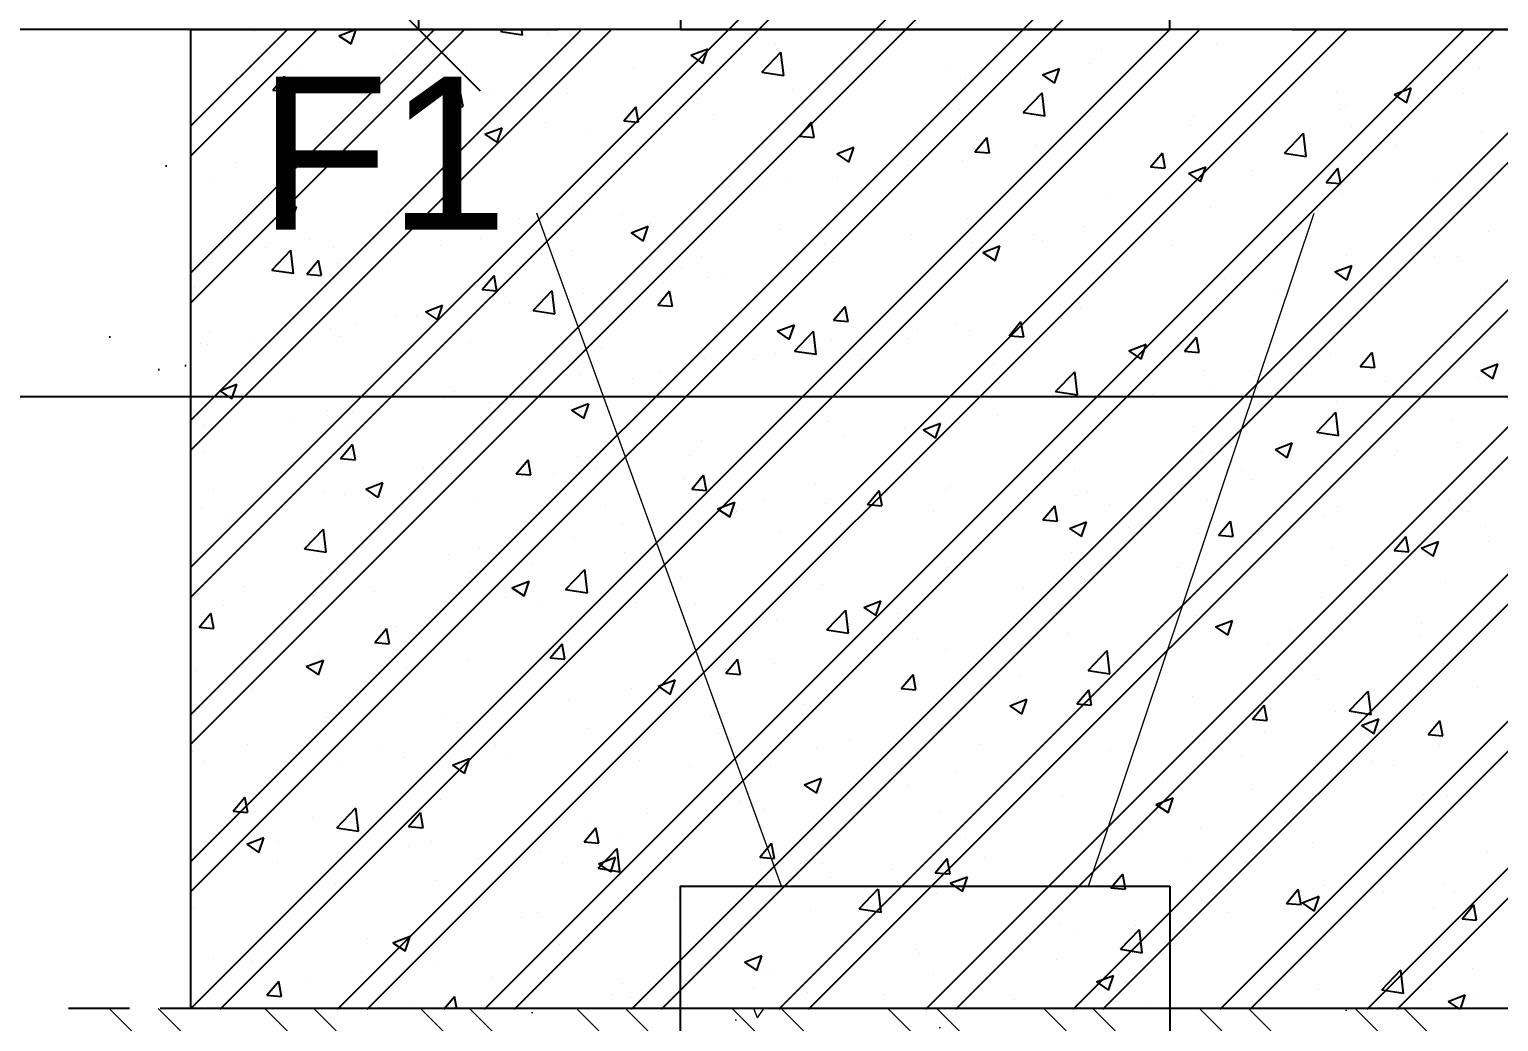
# Model space of a CAD drawing. Extents: x -1041800 to 1211622, y -13029 to 106851.
# Drawn here: x 97371 to 98571, y 12858 to 13669 of the extents above; entities that cross this region are included whole.
import ezdxf

# ---------------------------------------------------------------- set-up
doc = ezdxf.new("R2010")
doc.units = 0
doc.header["$MEASUREMENT"] = 0
doc.linetypes.add('HIDDEN', pattern=[0.375, 0.25, -0.125])
doc.layers.get('0').update_dxf_attribs({"lineweight": 5})
for name, color, linetype in [('CONCRETE', 2, 'Continuous'), ('Dimension', 14, 'Continuous'), ('Hatch', 250, 'Continuous'), ('HIDDEN', 8, 'HIDDEN'), ('VAN', 7, 'Continuous')]:
    doc.layers.add(name, color=color, linetype=linetype)
doc.layers.add('Hacht', color=251, linetype='Continuous', lineweight=9)
doc.layers.add('Rebar', color=10, linetype='Continuous', lineweight=20)
doc.styles.add('Arial_1', font='arial.ttf', dxfattribs={"height": 45})
doc.styles.get("Standard").update_dxf_attribs({"font": 'arial.ttf'})
doc.dimstyles.new('TL100', dxfattribs={"dimscale": 0, "dimtxt": 200, "dimasz": 100, "dimexe": 50, "dimexo": 50, "dimgap": 50, "dimtad": 1, "dimdec": 0, "dimtxsty": 'Standard', "dimblk": 'OBLIQUE', "dimcen": 2.5, "dimclrd": 6, "dimclre": 6, "dimclrt": 3, "dimadec": 0, "dimazin": 0, "dimtfac": 1, "dimtdec": 0, "dimtmove": 0, "dimatfit": 3, "dimldrblk": 'OBLIQUE', "dimfxl": 1, "dimarcsym": 0})

# ---------------------------------------------------------------- blocks, each defined once
blk = doc.blocks.new('_Oblique')
at = {"color": 0, "linetype": 'ByBlock', "lineweight": -2}
blk.add_line((-0.5, -0.5), (0.5, 0.5), dxfattribs=at)
blk = doc.blocks.new('*D157')
at = {"layer": 'Defpoints', "color": 0, "transparency": 16777216}
for p in [(92302.5, 13368.6), (97902.6, 12229.7), (97902.6, 11673.3)]:
    blk.add_point(p, dxfattribs=at)
at = {"layer": 'VAN', "color": 6, "lineweight": -2, "transparency": 16777216}
for p, q in [((92302.5, 13318.6), (92302.5, 11623.3)), ((97902.6, 12179.7), (97902.6, 11623.3)), ((92302.5, 11673.3), (97902.6, 11673.3))]:
    blk.add_line(p, q, dxfattribs=at)
at = {"layer": 'VAN', "color": 6, "lineweight": -2, "transparency": 16777216, "xscale": 100, "yscale": 100, "zscale": 100, "rotation": 180}
blk.add_blockref('_Oblique', (92302.5, 11673.3), dxfattribs=at)
at = {"layer": 'VAN', "color": 6, "lineweight": -2, "transparency": 16777216, "xscale": 100, "yscale": 100, "zscale": 100}
blk.add_blockref('_Oblique', (97902.6, 11673.3), dxfattribs=at)
at = {"layer": 'VAN', "color": 3, "transparency": 16777216, "insert": (95102.5, 11799.9), "char_height": 150, "attachment_point": 5}
blk.add_mtext('5600', dxfattribs=at)
blk = doc.blocks.new('*D158')
at = {"layer": 'Defpoints', "color": 0, "transparency": 16777216}
for p in [(97689, 14668.6), (97902.6, 14668.6), (97902.6, 13668.6)]:
    blk.add_point(p, dxfattribs=at)
at = {"layer": 'VAN', "color": 6, "lineweight": -2, "transparency": 16777216}
for p, q in [((97852.6, 14668.6), (97639, 14668.6)), ((97689, 13668.6), (97689, 14668.6)), ((97852.6, 13668.6), (97639, 13668.6))]:
    blk.add_line(p, q, dxfattribs=at)
at = {"layer": 'VAN', "color": 6, "lineweight": -2, "transparency": 16777216, "xscale": 100, "yscale": 100, "zscale": 100}
for p, rotation in [((97689, 14668.6), 90), ((97689, 13668.6), 270)]:
    blk.add_blockref('_Oblique', p, dxfattribs=dict(at, rotation=rotation))
at = {"layer": 'VAN', "color": 3, "transparency": 16777216, "insert": (97562.4, 14168.6), "char_height": 150, "attachment_point": 5, "rotation": 90}
blk.add_mtext('1000', dxfattribs=at)
blk = doc.blocks.new('A$C068B2F09')
at = {"layer": 'Dimension', "linetype": 'Continuous', "flags": 128}
for points in [[(117.1, 784.2), (117.1, 45.3)], [(117.1, 784.2), (517.1, 784.2)], [(517.1, 784.2), (517.1, 45.3)]]:
    blk.add_lwpolyline(points, dxfattribs=at)
at = {"layer": 'Rebar', "linetype": 'Continuous'}
for points in [[(199.8, 784.2), (0, 1334.2)], [(450.7, 784.2), (635, 1334.2)]]:
    blk.add_lwpolyline(points, dxfattribs=at)

msp = doc.modelspace()

# ---------------------------------------------------------------- hatches: boundary and pattern name
at = {"layer": 'Hacht'}
h = msp.add_hatch(dxfattribs=at)
h.set_pattern_fill('BTCT', color=256, scale=50, angle=90, style=0, pattern_type=2)
h.set_pattern_definition([(135, (-61744.86, 98266.835), (-63.63961, -63.63961), []), (135, (-61784.86, 98266.835), (-63.63961, -63.63961), []), (140, (-61744.86, 98266.83), (31.37607, 358.6301), [37.5, -412.5]), (85, (-61744.86, 98266.83), (-376.0961, -69.3757), [30, -330]), (190.4514, (-61742.25, 98296.72), (-344.7198, 289.2547), [31.8701, -350.57106]), (136.1842, (-61844.86, 98266.83), (82.7595, 533.6205), [56.25, -618.75]), (186.6356, (-61837.97, 98311.3), (-487.059, 467.3314), [47.8051, -525.8565]), (81.1842, (-61844.86, 98266.83), (-487.0593, 467.331), [45, -495]), (111, (-61819.86, 98316.83), (201.30945, 298.45353), [37.5, -412.5]), (56, (-61819.86, 98316.83), (-362.575, 121.6577), [30, -330]), (161.4514, (-61803.1, 98341.7), (-161.26525, 420.1113), [31.8701, -350.57106]), (127.5, (-61744.86, 98266.83), (-166.44693, 6.07993), [0, -326, 0, -335, 0, -331.25]), (97.5, (-61744.86, 98266.83), (-197.20586, 131.53477), [0, -191, 0, -318.5, 0, -126.25]), (57.5, (-61744.86, 98155.33), (11.27744, 266.91122), [0, -125, 0, -390, 0, -517.5]), (47.5, (-61744.86, 98105.33), (-50.0525, 291.59308), [0, -162.5, 0, -259, 0, -367.5])])
h.paths.add_polyline_path([(97402.6, 12768.6), (98802.6, 12768.6), (98802.6, 12868.6), (97402.6, 12868.6)])
at = {"layer": 'VAN'}
h = msp.add_hatch(dxfattribs=at)
h.set_pattern_fill('AR-CONC', color=0, scale=50)
h.set_pattern_definition([(50, (0, 5086.7), (358.6301, -31.3761), [37.5, -412.5]), (355, (0, 5086.7), (-69.3757, 376.096), [30, -330]), (100.45144, (29.9, 5084.1), (289.2544, 344.72), [31.8701, -350.571]), (46.1842, (0, 5186.7), (533.6207, -82.7596), [56.25, -618.75]), (96.63564, (44.47, 5179.8), (467.331, 487.0593), [47.8052, -525.857]), (351.18416, (0, 5186.7), (467.331, 487.0593), [45, -495]), (21, (50, 5161.7), (298.4535, -201.30945), [37.5, -412.5]), (326, (50, 5161.7), (121.6577, 362.575), [30, -330]), (71.45144, (74.87, 5144.94), (420.1112, 161.2656), [31.8701, -350.571]), (37.5, (0, 5086.71), (6.07993, 166.44693), [0, -326, 0, -335, 0, -331.25]), (7.5, (0, 5086.71), (131.53477, 197.20586), [0, -191, 0, -318.5, 0, -126.25]), (327.5, (-111.5, 5086.71), (266.91122, -11.27744), [0, -125, 0, -390, 0, -517.5]), (317.5, (-161.5, 5086.71), (291.5931, 50.0525), [0, -162.5, 0, -259, 0, -367.5])])
h.paths.add_polyline_path([(97502.6, 13668.6), (92302.5, 13668.6), (92302.5, 13368.6), (97502.6, 13368.6)])

# ---------------------------------------------------------------- linework, layer by layer
at = {"layer": 'CONCRETE', "linetype": 'Continuous'}
for points in [[(97502.6, 13668.6), (97802.6, 13668.6)], [(98402.6, 13668.6), (98702.6, 13668.6), (98702.6, 12868.6), (97502.6, 12868.6), (97502.6, 13668.6)]]:
    msp.add_lwpolyline(points, dxfattribs=at)
at = {"layer": 'Dimension'}
msp.add_line((98402.6, 13668.6), (97802.6, 13668.6), dxfattribs=at)
at = {"layer": 'Hatch', "linetype": 'Continuous'}
for p, q in [((97502.6, 13229.2), (98302.6, 14029.2)), ((97502.6, 13204.7), (98302.6, 14004.7)), ((97502.6, 13109), (98302.6, 13909)), ((97502.6, 13084.5), (98302.6, 13884.5)), ((97502.6, 12988.8), (98302.6, 13788.8)), ((97502.6, 12964.3), (98302.6, 13764.3)), ((97502.6, 12868.6), (98302.6, 13668.6)), ((97502.6, 13565.4), (97605.4, 13668.2)), ((97502.6, 13445.2), (97725.6, 13668.2)), ((97502.6, 13325), (97845.8, 13668.2)), ((97502.6, 13589.9), (97580.9, 13668.2)), ((97502.6, 13469.7), (97701.1, 13668.2)), ((97502.6, 13349.5), (97821.3, 13668.2)), ((97526.6, 12868.2), (98326.6, 13668.2)), ((97554.3, 13666.9), (97554.3, 13666.9)), ((97622.3, 12868.2), (98422.3, 13668.2)), ((97623.5, 13663.6), (97635.6, 13668.2)), ((97623.5, 13663.6), (97633.5, 13656.9)), ((97633.5, 13656.8), (97637.3, 13668.2)), ((97646.8, 12868.2), (98446.8, 13668.2)), ((97742.5, 12868.2), (98542.5, 13668.2)), ((97755.8, 13666.9), (97757, 13668.2)), ((97755.8, 13666.9), (97773.6, 13664.2)), ((97767, 12868.2), (98567, 13668.2)), ((97773.6, 13664.1), (97773.1, 13668.2)), ((97794.8, 13665), (97794.8, 13665)), ((97862.7, 12868.2), (98662.7, 13668.2)), ((97887.2, 12868.2), (98687.2, 13668.2)), ((97931.8, 13665.8), (97931.8, 13665.8)), ((98532.7, 13664.5), (98532.7, 13664.5)), ((97830.7, 13653), (97830.7, 13653)), ((97911, 13647.6), (97925, 13652.9)), ((97920.9, 13640.8), (97925, 13652.9)), ((97969.2, 13633.8), (97984.8, 13650.1)), ((97980.6, 13657), (97980.6, 13657)), ((97987, 13631), (97984.8, 13650)), ((98246.4, 13652.6), (98246.4, 13652.6)), ((98296.5, 13659.1), (98296.5, 13659.1)), ((98340.8, 13656.1), (98340.8, 13656.1)), ((97592.7, 13638.4), (97592.7, 13638.4)), ((97668.5, 13648.4), (97668.5, 13648.4)), ((97728, 13638.9), (97728, 13638.9)), ((97911, 13647.6), (97920.9, 13640.8)), ((98236.9, 13641.1), (98236.9, 13641.1)), ((98555.5, 13637.8), (98555.5, 13637.8)), ((97542.7, 13631.9), (97542.7, 13631.9)), ((97569.5, 13619), (97579.2, 13630.5)), ((97581.5, 13617.9), (97579.2, 13630.5)), ((97596.6, 13625.8), (97596.6, 13625.8)), ((97863.9, 13637), (97863.9, 13637)), ((97969.2, 13633.8), (97987, 13631.1)), ((98044.4, 13626), (98044.4, 13626)), ((98120.1, 13635.9), (98120.1, 13635.9)), ((98135.9, 13628.3), (98135.9, 13628.3)), ((98198.4, 13631.5), (98212.4, 13636.9)), ((98198.4, 13631.5), (98208.3, 13624.8)), ((98208.4, 13624.8), (98212.4, 13636.8)), ((97569.5, 13619), (97581.5, 13618)), ((97624.2, 13623.9), (97624.2, 13623.9)), ((97703.4, 13621.2), (97703.4, 13621.2)), ((97713, 13606.5), (97722.6, 13618)), ((97725, 13605.4), (97722.6, 13617.9)), ((97747.3, 13616.9), (97747.3, 13616.9)), ((97810.2, 13616.7), (97810.2, 13616.7)), ((97994.3, 13619.4), (97994.3, 13619.4)), ((98033.2, 13614.2), (98033.2, 13614.2)), ((98182.7, 13600.7), (98198.2, 13617)), ((98200.5, 13597.9), (98198.3, 13616.9)), ((98438.8, 13617.7), (98438.8, 13617.7)), ((98485.8, 13615.5), (98499.8, 13620.9)), ((98485.8, 13615.5), (98495.8, 13608.8)), ((98495.8, 13608.7), (98499.8, 13620.8)), ((98542.1, 13616.4), (98542.1, 13616.4)), ((97523.1, 13611.1), (97523.1, 13611.1)), ((97713, 13606.5), (97724.9, 13605.4)), ((97856.4, 13593.9), (97866.1, 13605.4)), ((97868.4, 13592.8), (97866.1, 13605.4)), ((97868, 13602.7), (97868, 13602.7)), ((97916.9, 13612.2), (97916.9, 13612.2)), ((98023.7, 13607.7), (98023.7, 13607.7)), ((98130.5, 13603.2), (98130.5, 13603.2)), ((98441, 13603.6), (98441, 13603.6)), ((98445.9, 13606.9), (98445.9, 13606.9)), ((98496, 13613.5), (98496, 13613.5)), ((97630.6, 13596.9), (97630.6, 13596.9)), ((97792.2, 13592.8), (97792.2, 13592.8)), ((97856.4, 13593.9), (97868.4, 13592.9)), ((97929.3, 13599.2), (97929.3, 13599.2)), ((97999.9, 13581.4), (98009.5, 13592.9)), ((98011.9, 13580.3), (98009.5, 13592.8)), ((98182.7, 13600.7), (98200.5, 13598)), ((98237.2, 13598.7), (98237.2, 13598.7)), ((98319.6, 13590.2), (98319.6, 13590.2)), ((98322.2, 13597.7), (98322.2, 13597.7)), ((98338.4, 13589.5), (98338.4, 13589.5)), ((98344, 13594.2), (98344, 13594.2)), ((98450.7, 13589.7), (98450.7, 13589.7)), ((97742.2, 13586.2), (97742.2, 13586.2)), ((97742.9, 13583), (97756.9, 13588.4)), ((97742.9, 13583), (97752.9, 13576.3)), ((97752.9, 13576.3), (97756.9, 13588.3)), ((97828.3, 13586.4), (97828.3, 13586.4)), ((97982.9, 12868.2), (98702.6, 13587.8)), ((97999.9, 13581.4), (98011.8, 13580.3)), ((98143.3, 13568.8), (98153, 13580.3)), ((98155.3, 13567.7), (98153, 13580.3)), ((98205.6, 13577.7), (98205.6, 13577.7)), ((98243.9, 13580.3), (98243.9, 13580.3)), ((98396.1, 13567.6), (98411.7, 13583.9)), ((98413.9, 13564.8), (98411.7, 13583.8)), ((98557.5, 13585.2), (98557.5, 13585.2)), ((97514, 13576.9), (97514, 13576.9)), ((97615.9, 13569.5), (97615.9, 13569.5)), ((97725.6, 13572.4), (97725.6, 13572.4)), ((98030.4, 13567), (98044.4, 13572.4)), ((98030.4, 13567), (98040.3, 13560.3)), ((98040.3, 13560.2), (98044.4, 13572.3)), ((98143.3, 13568.8), (98155.3, 13567.8)), ((98193.8, 13573.7), (98193.8, 13573.7)), ((98234.5, 13574.5), (98234.5, 13574.5)), ((98286.8, 13556.3), (98296.4, 13567.8)), ((98298.8, 13555.2), (98296.5, 13567.7)), ((98396.1, 13567.6), (98413.9, 13564.9)), ((98486.8, 13573.8), (98486.8, 13573.8)), ((97540.1, 13559.6), (97540.1, 13559.6)), ((97621.7, 13557.4), (97621.7, 13557.4)), ((98007.4, 12868.2), (98702.6, 13563.3)), ((98067.5, 13557), (98067.5, 13557)), ((98088.9, 13557.7), (98088.9, 13557.7)), ((98133.5, 13561.7), (98133.5, 13561.7)), ((98286.8, 13556.3), (98298.8, 13555.2)), ((98317.8, 13551), (98331.8, 13556.4)), ((98327.7, 13544.2), (98331.8, 13556.3)), ((98370.1, 13553.8), (98370.1, 13553.8)), ((98430.3, 13543.7), (98439.9, 13555.2)), ((98442.2, 13542.6), (98439.9, 13555.2)), ((97520.7, 13544.6), (97520.7, 13544.6)), ((97991.8, 13547.1), (97991.8, 13547.1)), ((98030.8, 13547.7), (98030.8, 13547.7)), ((98317.8, 13551), (98327.7, 13544.3)), ((98430.3, 13543.7), (98442.2, 13542.7)), ((98519.1, 13544.5), (98519.1, 13544.5)), ((98539.6, 13549.8), (98539.6, 13549.8)), ((97926.9, 13532.7), (97926.9, 13532.7)), ((97941.7, 13540.5), (97941.7, 13540.5)), ((97972.3, 13537.6), (97972.3, 13537.6)), ((98253.5, 13533.8), (98253.5, 13533.8)), ((98438.6, 13537), (98438.6, 13537)), ((98443.4, 13534.6), (98443.4, 13534.6)), ((97557.7, 13523.6), (97557.7, 13523.6)), ((97574.9, 13518.5), (97588.9, 13523.9)), ((97574.9, 13518.5), (97584.8, 13511.8)), ((97584.8, 13511.8), (97588.9, 13523.8)), ((97664.4, 13519), (97664.4, 13519)), ((97815.4, 13523.8), (97815.4, 13523.8)), ((97825.9, 13519.9), (97825.9, 13519.9)), ((97855.7, 13517.6), (97855.7, 13517.6)), ((98335.9, 13523), (98335.9, 13523)), ((98393.3, 13528), (98393.3, 13528)), ((97689.6, 13507.3), (97689.6, 13507.3)), ((97723.2, 13505.8), (97723.2, 13505.8)), ((97739.6, 13513.9), (97739.6, 13513.9)), ((97771.2, 13514.5), (97771.2, 13514.5)), ((97862.3, 13502.5), (97876.3, 13507.9)), ((97872.3, 13495.7), (97876.3, 13507.8)), ((97878, 13510), (97878, 13510)), ((97984.7, 13505.5), (97984.7, 13505.5)), ((98136.9, 13513.8), (98136.9, 13513.8)), ((98232, 13508), (98232, 13508)), ((98267, 13511.4), (98267, 13511.4)), ((97599.9, 13496.7), (97599.9, 13496.7)), ((97739, 13497.6), (97739, 13497.6)), ((97862.3, 13502.5), (97872.3, 13495.8)), ((98020.2, 13493.7), (98020.2, 13493.7)), ((98091.5, 13501), (98091.5, 13501)), ((98131, 13495.2), (98131, 13495.2)), ((98141.2, 13494.8), (98141.2, 13494.8)), ((98191.3, 13501.4), (98191.3, 13501.4)), ((98198.3, 13496.5), (98198.3, 13496.5)), ((98563.1, 13503.8), (98563.1, 13503.8)), ((97563.3, 13490.7), (97563.3, 13490.7)), ((97568.8, 13472.1), (97584.4, 13488.4)), ((97586.6, 13469.3), (97584.4, 13488.3)), ((97619.3, 13490.8), (97619.3, 13490.8)), ((97706.6, 13492.2), (97706.6, 13492.2)), ((97813.4, 13487.7), (97813.4, 13487.7)), ((97920.1, 13483.2), (97920.1, 13483.2)), ((98149.7, 13486.5), (98163.7, 13491.9)), ((98149.7, 13486.5), (98159.7, 13479.8)), ((98159.7, 13479.7), (98163.7, 13491.8)), ((98305, 13492), (98305, 13492)), ((98411.8, 13487.5), (98411.8, 13487.5)), ((98446.5, 13483.8), (98446.5, 13483.8)), ((98518.6, 13483), (98518.6, 13483)), ((98537.2, 13483.3), (98537.2, 13483.3)), ((97518.3, 13478), (97518.3, 13478)), ((97568.8, 13472.1), (97586.6, 13469.4)), ((97597.3, 13468.6), (97606.9, 13480.1)), ((97609.3, 13467.5), (97606.9, 13480)), ((97622.4, 13477.6), (97622.4, 13477.6)), ((97903.6, 13473.7), (97903.6, 13473.7)), ((98014.9, 13478.2), (98014.9, 13478.2)), ((98026.9, 13478.6), (98026.9, 13478.6)), ((98028.3, 13481.1), (98028.3, 13481.1)), ((98133.7, 13474.1), (98133.7, 13474.1)), ((98240.4, 13469.6), (98240.4, 13469.6)), ((98436.2, 13470.5), (98436.2, 13470.5)), ((98437.2, 13470.5), (98451.2, 13475.9)), ((98437.2, 13470.5), (98447.1, 13463.8)), ((98447.1, 13463.7), (98451.2, 13475.8)), ((97505.7, 13457.6), (97505.7, 13457.6)), ((97597.3, 13468.6), (97609.2, 13467.6)), ((97740.7, 13456.1), (97750.4, 13467.5)), ((97752.7, 13454.9), (97750.4, 13467.5)), ((97889.1, 13461.6), (97889.1, 13461.6)), ((97924.5, 13466.1), (97924.5, 13466.1)), ((97939.1, 13468.2), (97939.1, 13468.2)), ((98103.2, 12868.2), (98702.6, 13467.6)), ((98329.9, 13463.8), (98329.9, 13463.8)), ((98347.2, 13465.1), (98347.2, 13465.1)), ((98454, 13460.6), (98454, 13460.6)), ((98466.5, 13465.7), (98466.5, 13465.7)), ((97740.7, 13456.1), (97752.7, 13455)), ((97782.3, 13439), (97797.9, 13455.3)), ((97786.9, 13453.7), (97786.9, 13453.7)), ((97800.1, 13436.2), (97797.9, 13455.2)), ((97823.4, 13453.3), (97823.4, 13453.3)), ((97884.2, 13443.5), (97893.8, 13455)), ((97896.2, 13442.4), (97893.8, 13454.9)), ((98333.5, 13456.4), (98333.5, 13456.4)), ((98340.7, 13449.1), (98340.7, 13449.1)), ((98390.8, 13455.7), (98390.8, 13455.7)), ((98560.7, 13456.1), (98560.7, 13456.1)), ((97670.3, 13433.7), (97670.3, 13433.7)), ((97687, 13435), (97687, 13435)), ((97694.3, 13438), (97708.3, 13443.4)), ((97694.3, 13438), (97704.2, 13431.3)), ((97704.2, 13431.2), (97708.3, 13443.3)), ((97720.8, 13439.2), (97720.8, 13439.2)), ((97762.8, 13445), (97762.8, 13445)), ((97782.3, 13439), (97800.1, 13436.3)), ((97884.2, 13443.5), (97896.1, 13442.5)), ((98027.6, 13431), (98037.3, 13442.4)), ((98039.6, 13429.8), (98037.3, 13442.4)), ((98127.7, 12868.2), (98702.6, 13443.1)), ((98213.2, 13443.8), (98213.2, 13443.8)), ((98229.6, 13441.4), (98229.6, 13441.4)), ((97517.9, 13421.9), (97517.9, 13421.9)), ((97616.9, 13424.2), (97616.9, 13424.2)), ((97637, 13428.4), (97637, 13428.4)), ((97981.7, 13422), (97995.7, 13427.4)), ((97981.7, 13422), (97991.6, 13415.3)), ((97991.6, 13415.2), (97995.7, 13427.3)), ((97995.7, 13405.9), (98011.3, 13422.1)), ((98013.5, 13403.1), (98011.3, 13422.1)), ((98027.6, 13431), (98039.6, 13429.9)), ((98096.6, 13423.7), (98096.6, 13423.7)), ((98128.6, 13428.6), (98128.6, 13428.6)), ((98138.7, 13422.5), (98138.7, 13422.5)), ((98171.1, 13418.4), (98180.7, 13429.9)), ((98183.1, 13417.3), (98180.7, 13429.8)), ((98214.4, 13432.5), (98214.4, 13432.5)), ((97510.6, 13411.8), (97510.6, 13411.8)), ((97515.9, 13411.4), (97515.9, 13411.4)), ((97553.7, 13413.6), (97553.7, 13413.6)), ((97624.7, 13417.4), (97624.7, 13417.4)), ((97731.4, 13412.9), (97731.4, 13412.9)), ((98025.9, 13414.5), (98025.9, 13414.5)), ((98088.6, 13415.9), (98088.6, 13415.9)), ((98171.1, 13418.4), (98183.1, 13417.4)), ((98269.1, 13406), (98283.1, 13411.4)), ((98279.1, 13399.2), (98283.1, 13411.3)), ((98314.5, 13405.9), (98324.2, 13417.3)), ((98326.5, 13404.7), (98324.2, 13417.3)), ((98534.8, 13416.7), (98534.8, 13416.7)), ((97838.2, 13408.4), (97838.2, 13408.4)), ((97922, 13399.5), (97922, 13399.5)), ((97944.9, 13403.8), (97944.9, 13403.8)), ((97962.3, 13399.3), (97962.3, 13399.3)), ((97980, 13403.7), (97980, 13403.7)), ((97995.7, 13405.9), (98013.5, 13403.2)), ((98051.7, 13399.3), (98051.7, 13399.3)), ((98269.1, 13406), (98279.1, 13399.3)), ((98314.5, 13405.9), (98326.5, 13404.8)), ((98433.7, 13403.9), (98433.7, 13403.9)), ((98458, 13393.3), (98467.6, 13404.8)), ((98470, 13392.2), (98467.7, 13404.7)), ((98540.2, 13403.4), (98540.2, 13403.4)), ((97821, 13386.7), (97821, 13386.7)), ((97886.5, 13389.3), (97886.5, 13389.3)), ((98158.5, 13394.8), (98158.5, 13394.8)), ((98209.2, 13372.8), (98224.8, 13389)), ((98227, 13370), (98224.8, 13389)), ((98265.2, 13390.3), (98265.2, 13390.3)), ((98331.1, 13389.8), (98331.1, 13389.8)), ((98372, 13385.8), (98372, 13385.8)), ((98413.9, 13386.8), (98413.9, 13386.8)), ((98458, 13393.3), (98470, 13392.3)), ((98556.5, 13390), (98570.5, 13395.3)), ((98556.5, 13390), (98566.5, 13383.3)), ((98566.5, 13383.2), (98570.6, 13395.3)), ((97526.2, 13373.5), (97540.2, 13378.9)), ((97526.2, 13373.5), (97536.2, 13366.8)), ((97536.2, 13366.7), (97540.2, 13378.8)), ((97836.5, 13382.7), (97836.5, 13382.7)), ((97863.3, 13383.7), (97863.3, 13383.7)), ((98227.2, 13374.8), (98227.2, 13374.8)), ((98338.2, 13376.8), (98338.2, 13376.8)), ((98478.8, 13381.3), (98478.8, 13381.3)), ((98554.9, 13384.5), (98554.9, 13384.5)), ((97710.2, 13366.1), (97710.2, 13366.1)), ((97718.3, 13372.6), (97718.3, 13372.6)), ((97746.7, 13363.7), (97746.7, 13363.7)), ((97813.6, 13357.5), (97827.6, 13362.9)), ((97823.6, 13350.7), (97827.7, 13362.8)), ((98126.2, 13362), (98126.2, 13362)), ((98209.2, 13372.8), (98227, 13370.1)), ((98288.1, 13370.2), (98288.1, 13370.2)), ((98438.3, 13364.5), (98438.3, 13364.5)), ((97584.3, 13349.5), (97584.3, 13349.5)), ((97614.4, 13357.6), (97614.4, 13357.6)), ((97634.4, 13356.1), (97634.4, 13356.1)), ((97813.6, 13357.5), (97823.6, 13350.8)), ((98161.8, 13353.6), (98161.8, 13353.6)), ((98422.6, 13339.7), (98438.2, 13355.9)), ((98440.4, 13336.9), (98438.2, 13355.9)), ((98532.3, 13350.1), (98532.3, 13350.1)), ((97513.4, 13344.8), (97513.4, 13344.8)), ((97630.1, 13343.7), (97630.1, 13343.7)), ((98023.5, 13347.9), (98023.5, 13347.9)), ((98086, 13343.6), (98086, 13343.6)), ((98101.1, 13341.5), (98115.1, 13346.9)), ((98101.1, 13341.5), (98111, 13334.8)), ((98111, 13334.7), (98115.1, 13346.8)), ((98223.4, 12868.2), (98702.6, 13347.4)), ((98321.6, 13344.5), (98321.6, 13344.5)), ((98422.6, 13339.7), (98440.4, 13336.9)), ((97625, 13318.2), (97634.7, 13329.7)), ((97637, 13317), (97634.7, 13329.6)), ((97919.6, 13332.9), (97919.6, 13332.9)), ((98036, 13337), (98036, 13337)), ((98388.5, 13325.5), (98402.5, 13330.8)), ((98388.5, 13325.5), (98398.4, 13318.7)), ((98398.5, 13318.7), (98402.5, 13330.8)), ((98431.3, 13337.3), (98431.3, 13337.3)), ((98537.7, 13331.1), (98537.7, 13331.1)), ((97513.4, 13323.6), (97513.4, 13323.6)), ((97585.7, 13315.2), (97585.7, 13315.2)), ((97625, 13318.2), (97637, 13317.1)), ((97768.5, 13305.6), (97778.1, 13317.1)), ((97780.5, 13304.5), (97778.1, 13317)), ((97818.6, 13320.1), (97818.6, 13320.1)), ((97909.7, 13320.4), (97909.7, 13320.4)), ((98205, 13324.4), (98205, 13324.4)), ((98247.9, 12868.2), (98702.6, 13322.9)), ((98328.6, 13323.2), (98328.6, 13323.2)), ((98486.2, 13320.6), (98486.2, 13320.6)), ((98487.6, 13324.5), (98487.6, 13324.5)), ((97692.5, 13310.7), (97692.5, 13310.7)), ((97715.9, 13306), (97715.9, 13306)), ((97768.5, 13305.6), (97780.4, 13304.6)), ((97783.9, 13303.8), (97783.9, 13303.8)), ((97799.2, 13306.2), (97799.2, 13306.2)), ((97833.9, 13310.4), (97833.9, 13310.4)), ((97906, 13301.6), (97906, 13301.6)), ((97911.9, 13293.1), (97921.6, 13304.6)), ((97923.9, 13291.9), (97921.6, 13304.5)), ((98088.3, 13304.4), (98088.3, 13304.4)), ((98224.8, 13308.2), (98224.8, 13308.2)), ((98361.3, 13307.9), (98361.3, 13307.9)), ((97521.1, 13292.8), (97521.1, 13292.8)), ((97612, 13291), (97612, 13291)), ((97645.6, 13293), (97659.6, 13298.4)), ((97645.6, 13293), (97655.5, 13286.3)), ((97655.6, 13286.2), (97659.6, 13298.3)), ((97911.9, 13293.1), (97923.9, 13292)), ((98012.8, 13297.1), (98012.8, 13297.1)), ((98055.4, 13280.5), (98065, 13292)), ((98067.4, 13279.4), (98065, 13291.9)), ((98119.5, 13292.6), (98119.5, 13292.6)), ((98123.7, 13295.4), (98123.7, 13295.4)), ((98235.5, 13291.3), (98235.5, 13291.3)), ((98285.6, 13297.9), (98285.6, 13297.9)), ((98369.5, 13300.5), (98369.5, 13300.5)), ((97511, 13278.2), (97511, 13278.2)), ((97627.9, 13288.3), (97627.9, 13288.3)), ((97657.5, 13287.2), (97657.5, 13287.2)), ((97734.6, 13283.8), (97734.6, 13283.8)), ((97841.4, 13279.3), (97841.4, 13279.3)), ((97933, 13277), (97947, 13282.3)), ((97943, 13270.2), (97947, 13282.3)), ((97971.7, 13284.4), (97971.7, 13284.4)), ((98021, 13281.3), (98021, 13281.3)), ((98055.4, 13280.5), (98067.3, 13279.5)), ((98198.8, 13268), (98208.5, 13279.5)), ((98210.8, 13266.8), (98208.5, 13279.4)), ((98226.3, 13288.1), (98226.3, 13288.1)), ((98252.9, 13280.5), (98252.9, 13280.5)), ((98333.1, 13283.6), (98333.1, 13283.6)), ((98439.8, 13279.1), (98439.8, 13279.1)), ((98529.9, 13283.5), (98529.9, 13283.5)), ((97531.7, 13270.6), (97531.7, 13270.6)), ((97581.8, 13277.2), (97581.8, 13277.2)), ((97917.2, 13266.3), (97917.2, 13266.3)), ((97933, 13277), (97943, 13270.3)), ((97948.2, 13274.8), (97948.2, 13274.8)), ((98054.9, 13270.3), (98054.9, 13270.3)), ((98109.2, 13274.7), (98109.2, 13274.7)), ((98161.7, 13265.8), (98161.7, 13265.8)), ((98198.8, 13268), (98210.8, 13266.9)), ((98220.5, 13261), (98234.5, 13266.3)), ((98230.4, 13254.2), (98234.5, 13266.3)), ((98342.3, 13255.4), (98351.9, 13266.9)), ((98354.3, 13254.3), (98352, 13266.8)), ((98428.9, 13270.7), (98428.9, 13270.7)), ((98546.6, 13274.6), (98546.6, 13274.6)), ((97595.4, 13244.2), (97610.9, 13260.4)), ((97613.2, 13241.4), (97610.9, 13260.4)), ((97816.1, 13253.5), (97816.1, 13253.5)), ((97855.1, 13264.4), (97855.1, 13264.4)), ((97983.4, 13258.1), (97983.4, 13258.1)), ((98033.4, 13264.7), (98033.4, 13264.7)), ((98136.3, 13260.5), (98136.3, 13260.5)), ((98220.5, 13261), (98230.4, 13254.2)), ((98268.5, 13261.3), (98268.5, 13261.3)), ((98326.2, 13256.6), (98326.2, 13256.6)), ((98342.3, 13255.4), (98354.3, 13254.4)), ((98375.2, 13256.7), (98375.2, 13256.7)), ((98485.8, 13242.9), (98495.4, 13254.4)), ((98497.7, 13241.7), (98495.4, 13254.3)), ((98560.8, 13262.2), (98560.8, 13262.2)), ((97595.4, 13244.2), (97613.1, 13241.4)), ((97738.4, 13244.3), (97738.4, 13244.3)), ((97857.1, 13241.5), (97857.1, 13241.5)), ((98222.3, 13241.6), (98222.3, 13241.6)), ((98435, 13245.6), (98435, 13245.6)), ((98482, 13252.2), (98482, 13252.2)), ((98485.1, 13252.2), (98485.1, 13252.2)), ((98485.8, 13242.9), (98497.7, 13241.8)), ((98507.9, 13244.9), (98521.9, 13250.3)), ((98507.9, 13244.9), (98517.8, 13238.2)), ((98517.8, 13238.1), (98521.9, 13250.2)), ((98562.6, 13250.6), (98562.6, 13250.6)), ((97713.5, 13239.5), (97713.5, 13239.5)), ((97781.3, 13231.5), (97781.3, 13231.5)), ((98019.6, 13240.5), (98019.6, 13240.5)), ((98445.9, 13230.5), (98445.9, 13230.5)), ((97609.6, 13224.5), (97609.6, 13224.5)), ((97621.8, 13224.3), (97621.8, 13224.3)), ((97731.2, 13224.9), (97731.2, 13224.9)), ((97765, 13212.5), (97779, 13217.8)), ((97774.9, 13205.7), (97779, 13217.8)), ((97808.8, 13211.1), (97824.4, 13227.3)), ((97826.6, 13208.3), (97824.4, 13227.3)), ((97903, 13220.5), (97903, 13220.5)), ((98121.3, 13228.8), (98121.3, 13228.8)), ((98232.9, 13219), (98232.9, 13219)), ((98308.7, 13229), (98308.7, 13229)), ((98343.6, 12868.2), (98702.6, 13227.2)), ((97508.6, 13211.7), (97508.6, 13211.7)), ((97545.9, 13213.5), (97545.9, 13213.5)), ((97604.9, 13208.3), (97604.9, 13208.3)), ((97652.7, 13209), (97652.7, 13209)), ((97765, 13212.5), (97774.9, 13205.8)), ((97808.8, 13211.1), (97826.6, 13208.3)), ((98018.6, 13214.8), (98018.6, 13214.8)), ((98182.9, 13212.5), (98182.9, 13212.5)), ((98329.3, 13210.5), (98329.3, 13210.5)), ((98527.5, 13217), (98527.5, 13217)), ((97505.2, 13204.3), (97505.2, 13204.3)), ((97529.2, 13198.3), (97529.2, 13198.3)), ((97759.4, 13204.5), (97759.4, 13204.5)), ((97786.4, 13200.4), (97786.4, 13200.4)), ((97866.2, 13200), (97866.2, 13200)), ((97914.7, 13199.8), (97914.7, 13199.8)), ((97973, 13195.5), (97973, 13195.5)), ((98022.3, 13178), (98037.8, 13194.2)), ((98040, 13175.2), (98037.8, 13194.2)), ((98052.4, 13196.4), (98066.4, 13201.8)), ((98052.4, 13196.4), (98062.4, 13189.7)), ((98056.6, 13195.8), (98056.6, 13195.8)), ((98062.4, 13189.7), (98066.4, 13201.7)), ((98368.1, 12868.2), (98702.6, 13202.7)), ((98426.5, 13204.1), (98426.5, 13204.1)), ((97509.3, 13180.3), (97519, 13191.8)), ((97521.3, 13179.2), (97519, 13191.7)), ((97813.7, 13187), (97813.7, 13187)), ((97980.8, 13185.8), (97980.8, 13185.8)), ((98079.7, 13191), (98079.7, 13191)), ((98186.5, 13186.5), (98186.5, 13186.5)), ((98212.6, 13190.5), (98212.6, 13190.5)), ((98293.3, 13181.9), (98293.3, 13181.9)), ((98323.8, 13190.1), (98323.8, 13190.1)), ((98339.8, 13180.4), (98353.8, 13185.8)), ((98349.8, 13173.6), (98353.8, 13185.7)), ((98508.2, 13183.3), (98508.2, 13183.3)), ((97509.3, 13180.3), (97521.3, 13179.2)), ((97652.8, 13167.7), (97662.4, 13179.2)), ((97664.8, 13166.6), (97662.4, 13179.1)), ((97669.7, 13180.4), (97669.7, 13180.4)), ((97711, 13172.9), (97711, 13172.9)), ((97930.7, 13179.3), (97930.7, 13179.3)), ((98022.3, 13178), (98040, 13175.2)), ((98096, 13170.5), (98096, 13170.5)), ((98219.9, 13175.1), (98219.9, 13175.1)), ((98339.8, 13180.4), (98349.8, 13173.7)), ((98400, 13177.4), (98400, 13177.4)), ((98432.4, 13173.4), (98432.4, 13173.4)), ((98506.8, 13172.9), (98506.8, 13172.9)), ((97553.1, 13160.4), (97553.1, 13160.4)), ((97607.1, 13157.9), (97607.1, 13157.9)), ((97652.8, 13167.7), (97664.7, 13166.7)), ((97796.2, 13155.2), (97805.9, 13166.7)), ((97804.4, 13162.6), (97804.4, 13162.6)), ((97808.2, 13154.1), (97805.9, 13166.6)), ((98118.9, 13162.3), (98118.9, 13162.3)), ((98235.7, 13144.9), (98251.3, 13161.1)), ((98253.5, 13142.1), (98251.3, 13161.1)), ((98382.4, 13166.8), (98382.4, 13166.8)), ((97596.9, 13148), (97610.9, 13153.3)), ((97596.9, 13148), (97606.9, 13141.2)), ((97606.9, 13141.2), (97611, 13153.3)), ((97678.6, 13146.1), (97678.6, 13146.1)), ((97728.7, 13152.7), (97728.7, 13152.7)), ((97796.2, 13155.2), (97808.2, 13154.1)), ((97939.7, 13142.6), (97949.3, 13154.1)), ((97951.7, 13141.5), (97949.3, 13154)), ((97979.4, 13150.5), (97979.4, 13150.5)), ((98016.2, 13148.2), (98016.2, 13148.2)), ((98256.1, 13150.1), (98256.1, 13150.1)), ((98525, 13150.4), (98525, 13150.4)), ((97506.1, 13145.1), (97506.1, 13145.1)), ((97884.4, 13131.9), (97898.4, 13137.3)), ((97894.3, 13125.2), (97898.4, 13137.2)), ((97939.7, 13142.6), (97951.6, 13141.6)), ((98083.1, 13130.1), (98092.8, 13141.6)), ((98095.1, 13129), (98092.8, 13141.5)), ((98130.3, 13133.6), (98130.3, 13133.6)), ((98180.3, 13140.2), (98180.3, 13140.2)), ((98235.7, 13144.9), (98253.5, 13142.1)), ((98424, 13137.6), (98424, 13137.6)), ((97552.3, 13129.4), (97552.3, 13129.4)), ((97862.7, 13130.4), (97862.7, 13130.4)), ((97884.4, 13131.9), (97894.3, 13125.2)), ((97912.3, 13133.2), (97912.3, 13133.2)), ((98083.1, 13130.1), (98095.1, 13129)), ((98171.8, 13115.9), (98185.8, 13121.3)), ((98226.6, 13117.5), (98236.2, 13129)), ((98238.6, 13116.4), (98236.2, 13128.9)), ((98321.3, 13123.5), (98321.3, 13123.5)), ((98449.1, 13111.8), (98464.7, 13128)), ((98466.9, 13109), (98464.7, 13127.9)), ((98554.3, 13131.2), (98554.3, 13131.2)), ((97507, 13111.3), (97507, 13111.3)), ((97746.1, 13110.4), (97746.1, 13110.4)), ((97811.3, 13120.4), (97811.3, 13120.4)), ((98003.9, 13116.9), (98003.9, 13116.9)), ((98171.8, 13115.9), (98181.7, 13109.2)), ((98181.7, 13109.1), (98185.8, 13121.2)), ((98226.6, 13117.5), (98238.6, 13116.5)), ((98370, 13105), (98379.7, 13116.5)), ((98382, 13103.9), (98379.7, 13116.4)), ((98437.7, 13111.2), (98437.7, 13111.2)), ((98449.1, 13111.8), (98466.9, 13109)), ((97613.7, 13106.8), (97613.7, 13106.8)), ((97708.6, 13106.3), (97708.6, 13106.3)), ((97720.5, 13102.3), (97720.5, 13102.3)), ((97827.3, 13097.8), (97827.3, 13097.8)), ((97878.1, 13100.4), (97878.1, 13100.4)), ((97928.2, 13107), (97928.2, 13107)), ((98217.5, 13108.5), (98217.5, 13108.5)), ((98370, 13105), (98382, 13103.9)), ((98455.6, 13104.4), (98455.6, 13104.4)), ((98459.2, 13099.9), (98473.2, 13105.3)), ((98459.2, 13099.9), (98469.2, 13093.2)), ((98463.8, 12868.2), (98702.6, 13107)), ((98469.2, 13093.1), (98473.2, 13105.2)), ((98513.5, 13092.4), (98523.1, 13103.9)), ((98525.5, 13091.3), (98523.2, 13103.8)), ((97604.7, 13091.3), (97604.7, 13091.3)), ((97629.5, 13090.4), (97629.5, 13090.4)), ((97934, 13093.3), (97934, 13093.3)), ((98040.8, 13088.8), (98040.8, 13088.8)), ((98116.4, 13095.7), (98116.4, 13095.7)), ((98321, 13091.2), (98321, 13091.2)), ((98329.8, 13087.9), (98329.8, 13087.9)), ((98379.8, 13094.5), (98379.8, 13094.5)), ((98513.5, 13092.4), (98525.5, 13091.4)), ((97503.7, 13078.5), (97503.7, 13078.5)), ((97549.1, 13084.5), (97549.1, 13084.5)), ((97655.9, 13079.9), (97655.9, 13079.9)), ((97676.1, 13073.8), (97676.1, 13073.8)), ((97751.8, 13083.7), (97751.8, 13083.7)), ((97762.7, 13075.4), (97762.7, 13075.4)), ((98013.7, 13081.6), (98013.7, 13081.6)), ((98147.6, 13084.3), (98147.6, 13084.3)), ((98254.3, 13079.7), (98254.3, 13079.7)), ((98361.1, 13075.2), (98361.1, 13075.2)), ((98488.3, 12868.2), (98702.6, 13082.5)), ((98522.6, 13083.8), (98522.6, 13083.8)), ((97512.8, 13070.4), (97512.8, 13070.4)), ((97626, 13067.2), (97626, 13067.2)), ((97716.3, 13067.4), (97730.3, 13072.8)), ((97716.3, 13067.4), (97726.3, 13060.7)), ((97726.3, 13060.6), (97730.3, 13072.7)), ((97869.4, 13070.9), (97869.4, 13070.9)), ((97909.9, 13066.6), (97909.9, 13066.6)), ((97976.2, 13066.4), (97976.2, 13066.4)), ((98083, 13061.9), (98083, 13061.9)), ((98127.7, 13061.3), (98127.7, 13061.3)), ((98203.5, 13071.2), (98203.5, 13071.2)), ((98204.4, 13071.2), (98204.4, 13071.2)), ((98421.6, 13071), (98421.6, 13071)), ((98467.9, 13070.7), (98467.9, 13070.7)), ((98485.6, 13067.3), (98485.6, 13067.3)), ((97808.8, 13053.8), (97808.8, 13053.8)), ((98003.7, 13051.4), (98017.7, 13056.8)), ((98003.7, 13051.4), (98013.7, 13044.7)), ((98013.7, 13044.6), (98017.8, 13056.7)), ((98077.6, 13054.7), (98077.6, 13054.7)), ((98087.8, 13051.2), (98087.8, 13051.2)), ((98189.7, 13057.4), (98189.7, 13057.4)), ((98296.5, 13052.9), (98296.5, 13052.9)), ((98318.9, 13056.9), (98318.9, 13056.9)), ((97537.1, 13029.8), (97546.7, 13041.3)), ((97549.1, 13028.7), (97546.7, 13041.3)), ((97706.2, 13039.7), (97706.2, 13039.7)), ((97951.3, 13038.1), (97951.3, 13038.1)), ((98215, 13041.9), (98215, 13041.9)), ((98291.2, 13035.4), (98305.2, 13040.8)), ((98301.1, 13028.6), (98305.2, 13040.7)), ((98369, 13047.3), (98369, 13047.3)), ((98403.3, 13048.4), (98403.3, 13048.4)), ((98510, 13043.9), (98510, 13043.9)), ((98529.3, 13042.2), (98529.3, 13042.2)), ((97537.1, 13029.8), (97549, 13028.8)), ((97621.9, 13016.3), (97637.4, 13032.5)), ((97639.7, 13013.4), (97637.5, 13032.4)), ((97680.5, 13017.3), (97690.2, 13028.8)), ((97692.5, 13016.2), (97690.2, 13028.7)), ((97875.6, 13028.1), (97875.6, 13028.1)), ((97971.1, 13031.1), (97971.1, 13031.1)), ((98114, 13029.1), (98114, 13029.1)), ((98252.3, 13027.3), (98252.3, 13027.3)), ((98291.2, 13035.4), (98301.1, 13028.7)), ((98403, 13025.6), (98403, 13025.6)), ((97602.3, 13024.7), (97602.3, 13024.7)), ((97621.9, 13016.3), (97639.7, 13013.5)), ((97680.5, 13017.3), (97692.5, 13016.2)), ((97824, 13004.7), (97833.6, 13016.2)), ((97825.5, 13021.5), (97825.5, 13021.5)), ((97836, 13003.6), (97833.6, 13016.2)), ((98011.3, 13015), (98011.3, 13015)), ((98327.2, 13015.6), (98327.2, 13015.6)), ((98520.2, 13017.2), (98520.2, 13017.2)), ((97548.3, 13002.9), (97562.3, 13008.3)), ((97548.3, 13002.9), (97558.2, 12996.2)), ((97558.2, 12996.1), (97562.3, 13008.2)), ((97573.9, 13005.1), (97573.9, 13005.1)), ((97699.2, 13004.9), (97699.2, 13004.9)), ((97824, 13004.7), (97835.9, 13003.7)), ((97854.5, 13011.1), (97854.5, 13011.1)), ((97967.4, 12992.2), (97977.1, 13003.7)), ((97979.4, 12991.1), (97977.1, 13003.6)), ((98135.7, 13007.2), (98135.7, 13007.2)), ((98277.2, 13009), (98277.2, 13009)), ((98419.2, 13004.4), (98419.2, 13004.4)), ((97623.5, 12994.9), (97623.5, 12994.9)), ((97680.7, 13000.6), (97680.7, 13000.6)), ((97737.8, 12991.1), (97737.8, 12991.1)), ((97787.5, 12996.1), (97787.5, 12996.1)), ((97835.3, 12983.2), (97850.9, 12999.4)), ((97835.7, 12986.9), (97849.7, 12992.3)), ((97845.7, 12980.1), (97849.7, 12992.2)), ((97853.1, 12980.3), (97850.9, 12999.3)), ((97894.2, 12991.6), (97894.2, 12991.6)), ((97907.4, 13000), (97907.4, 13000)), ((97967.4, 12992.2), (97979.4, 12991.1)), ((98110.9, 12979.6), (98120.5, 12991.1)), ((98122.9, 12978.5), (98120.5, 12991.1)), ((98150.8, 12992.4), (98150.8, 12992.4)), ((98316.5, 12990.3), (98316.5, 12990.3)), ((98562, 12997.3), (98562, 12997.3)), ((97573.4, 12988.3), (97573.4, 12988.3)), ((97806.4, 12987.2), (97806.4, 12987.2)), ((97835.3, 12983.2), (97853.1, 12980.4)), ((97835.7, 12986.9), (97845.6, 12980.2)), ((98001, 12987.1), (98001, 12987.1)), ((98019, 12987.2), (98019, 12987.2)), ((98075.1, 12982.4), (98075.1, 12982.4)), ((98107.8, 12982.6), (98107.8, 12982.6)), ((98110.9, 12979.6), (98122.8, 12978.6)), ((98214.5, 12978.1), (98214.5, 12978.1)), ((98254.3, 12967.1), (98264, 12978.6)), ((98266.3, 12966), (98264, 12978.5)), ((98445.3, 12977.3), (98445.3, 12977.3)), ((97621.2, 12971.1), (97621.2, 12971.1)), ((97703.7, 12973.1), (97703.7, 12973.1)), ((97902.4, 12967.2), (97902.4, 12967.2)), ((98025, 12975.8), (98025, 12975.8)), ((98048.8, 12950.1), (98064.3, 12966.3)), ((98066.6, 12947.2), (98064.4, 12966.2)), ((98123.1, 12970.9), (98137.1, 12976.3)), ((98123.1, 12970.9), (98133.1, 12964.2)), ((98133.1, 12964.1), (98137.1, 12976.2)), ((98212.6, 12975.3), (98212.6, 12975.3)), ((98254.3, 12967.1), (98266.3, 12966)), ((98321.3, 12973.6), (98321.3, 12973.6)), ((98397.8, 12954.5), (98407.4, 12966)), ((98409.8, 12953.4), (98407.5, 12966)), ((98428.1, 12969.1), (98428.1, 12969.1)), ((98526.7, 12969.9), (98526.7, 12969.9)), ((97599.9, 12958.2), (97599.9, 12958.2)), ((97898.7, 12959.2), (97898.7, 12959.2)), ((98111.6, 12962.5), (98111.6, 12962.5)), ((98328.7, 12957.3), (98328.7, 12957.3)), ((98397.8, 12954.5), (98409.8, 12953.5)), ((98410.6, 12954.9), (98424.6, 12960.3)), ((98410.6, 12954.9), (98420.5, 12948.2)), ((98420.5, 12948.1), (98424.6, 12960.2)), ((98476.7, 12963.3), (98476.7, 12963.3)), ((98534.8, 12964.5), (98534.8, 12964.5)), ((98541.3, 12942), (98550.9, 12953.5)), ((98553.2, 12940.9), (98550.9, 12953.4)), ((97504.6, 12951), (97504.6, 12951)), ((97772.9, 12942.6), (97772.9, 12942.6)), ((97785.8, 12947.2), (97785.8, 12947.2)), ((97823, 12949.2), (97823, 12949.2)), ((98008.9, 12948.4), (98008.9, 12948.4)), ((98048.8, 12950.1), (98066.6, 12947.3)), ((98350.4, 12946.7), (98350.4, 12946.7)), ((98517.7, 12950.6), (98517.7, 12950.6)), ((98541.3, 12942), (98553.2, 12940.9)), ((97905, 12933.5), (97905, 12933.5)), ((98212.1, 12937.2), (98212.1, 12937.2)), ((98224.5, 12930.1), (98224.5, 12930.1)), ((98262.2, 12917), (98277.8, 12933.2)), ((98274.6, 12936.7), (98274.6, 12936.7)), ((98280, 12914.1), (98277.8, 12933.1)), ((98416.7, 12937.8), (98416.7, 12937.8)), ((97646.6, 12926), (97646.6, 12926)), ((97667.7, 12922.4), (97681.7, 12927.8)), ((97667.7, 12922.4), (97677.6, 12915.7)), ((97669.1, 12927.2), (97669.1, 12927.2)), ((97677.6, 12915.6), (97681.7, 12927.7)), ((97804, 12920.6), (97804, 12920.6)), ((98095.4, 12917.2), (98095.4, 12917.2)), ((98314, 12923.8), (98314, 12923.8)), ((97520.8, 12909.4), (97520.8, 12909.4)), ((97552.5, 12907.1), (97552.5, 12907.1)), ((97570.8, 12916), (97570.8, 12916)), ((97701.3, 12906.6), (97701.3, 12906.6)), ((97955.1, 12906.4), (97969.1, 12911.8)), ((97955.1, 12906.4), (97965, 12899.7)), ((97965, 12899.6), (97969.1, 12911.7)), ((98098.2, 12913.5), (98098.2, 12913.5)), ((98210.2, 12908.8), (98210.2, 12908.8)), ((98262.2, 12917), (98280, 12914.2)), ((97535, 12902.9), (97535, 12902.9)), ((97641.8, 12898.4), (97641.8, 12898.4)), ((97748.5, 12893.9), (97748.5, 12893.9)), ((97972.4, 12896.9), (97972.4, 12896.9)), ((97978.8, 12897.2), (97978.8, 12897.2)), ((98022.5, 12903.5), (98022.5, 12903.5)), ((98109.1, 12896), (98109.1, 12896)), ((98242.5, 12890.4), (98256.5, 12895.7)), ((98252.5, 12883.6), (98256.5, 12895.7)), ((98475.7, 12883.9), (98491.2, 12900.1)), ((98493.5, 12881), (98491.3, 12900)), ((98549.9, 12901), (98549.9, 12901)), ((97564.8, 12879.4), (97574.5, 12890.9)), ((97576.8, 12878.3), (97574.5, 12890.8)), ((97597.4, 12891.6), (97597.4, 12891.6)), ((97855.3, 12889.4), (97855.3, 12889.4)), ((97962.1, 12884.9), (97962.1, 12884.9)), ((98006.5, 12881.9), (98006.5, 12881.9)), ((98242.5, 12890.4), (98252.5, 12883.7)), ((98424.1, 12884.4), (98424.1, 12884.4)), ((98474.1, 12891), (98474.1, 12891)), ((98475.7, 12883.9), (98493.5, 12881.1)), ((98515.3, 12884.1), (98515.3, 12884.1)), ((97564.8, 12879.4), (97576.8, 12878.4)), ((97577.2, 12876.1), (97577.2, 12876.1)), ((97683.9, 12871.6), (97683.9, 12871.6)), ((97709.4, 12868.2), (97717.9, 12878.3)), ((97719.8, 12868.2), (97717.9, 12878.3)), ((97770.4, 12870.3), (97770.4, 12870.3)), ((97846.1, 12880.3), (97846.1, 12880.3)), ((97862.1, 12877.2), (97862.1, 12877.2)), ((98068.8, 12880.4), (98068.8, 12880.4)), ((98175.6, 12875.9), (98175.6, 12875.9)), ((98282.3, 12871.4), (98282.3, 12871.4)), ((98414.3, 12871.3), (98414.3, 12871.3)), ((98529.9, 12874.4), (98543.9, 12879.7)), ((98529.9, 12874.4), (98539.1, 12868.2)), ((98540.1, 12868.2), (98543.9, 12879.7)), ((98553.7, 12878), (98553.7, 12878))]:
    msp.add_line(p, q, dxfattribs=at)
at = {"layer": 'HIDDEN', "linetype": 'HIDDEN', "ltscale": 200, "flags": 128}
msp.add_lwpolyline([(97402.6, 12768.6), (98802.6, 12768.6), (98802.6, 12868.6), (97402.6, 12868.6)], close=True, dxfattribs=at)
at = {"layer": 'VAN', "color": 0}
for points in [[(97902.6, 13668.6), (98302.6, 13668.6), (98302.6, 14668.6), (97902.6, 14668.6)], [(92302.5, 13368.6), (104302.5, 13368.6), (104302.5, 13668.6), (92302.5, 13668.6)]]:
    msp.add_lwpolyline(points, close=True, dxfattribs=at)

# ---------------------------------------------------------------- block references
at = {"layer": 'Dimension'}
msp.add_blockref('A$C068B2F09', (97785.4, 12184.4), dxfattribs=at)

# ---------------------------------------------------------------- texts
at = {"layer": 'Dimension', "insert": (97659.6, 13630.2), "char_height": 125, "attachment_point": 2, "style": 'Arial_1'}
msp.add_mtext_dynamic_manual_height_columns('F1', width=1002.253, gutter_width=1, heights=[0], dxfattribs=at)

# ---------------------------------------------------------------- dimensions: what is measured, and where the dimension line sits
at = {"layer": 'VAN', "color": 0}
dim = msp.add_linear_dim(base=(97689, 14668.6), p1=(97902.6, 13668.6), p2=(97902.6, 14668.6), angle=90, dimstyle='TL100', override={"dimscale": 1, "dimtxt": 150}, dxfattribs=at)
dim.commit()
dim.dimension.update_dxf_attribs({"geometry": '*D158', "text_midpoint": (97562.4, 14168.6)})
dim = msp.add_linear_dim(base=(97902.6, 11673.3), p1=(92302.5, 13368.6), p2=(97902.6, 12229.7), dimstyle='TL100', override={"dimscale": 1, "dimtxt": 150}, dxfattribs=at)
dim.commit()
dim.dimension.update_dxf_attribs({"geometry": '*D157', "text_midpoint": (95102.5, 11799.9)})

doc.saveas('drawing.dxf')
